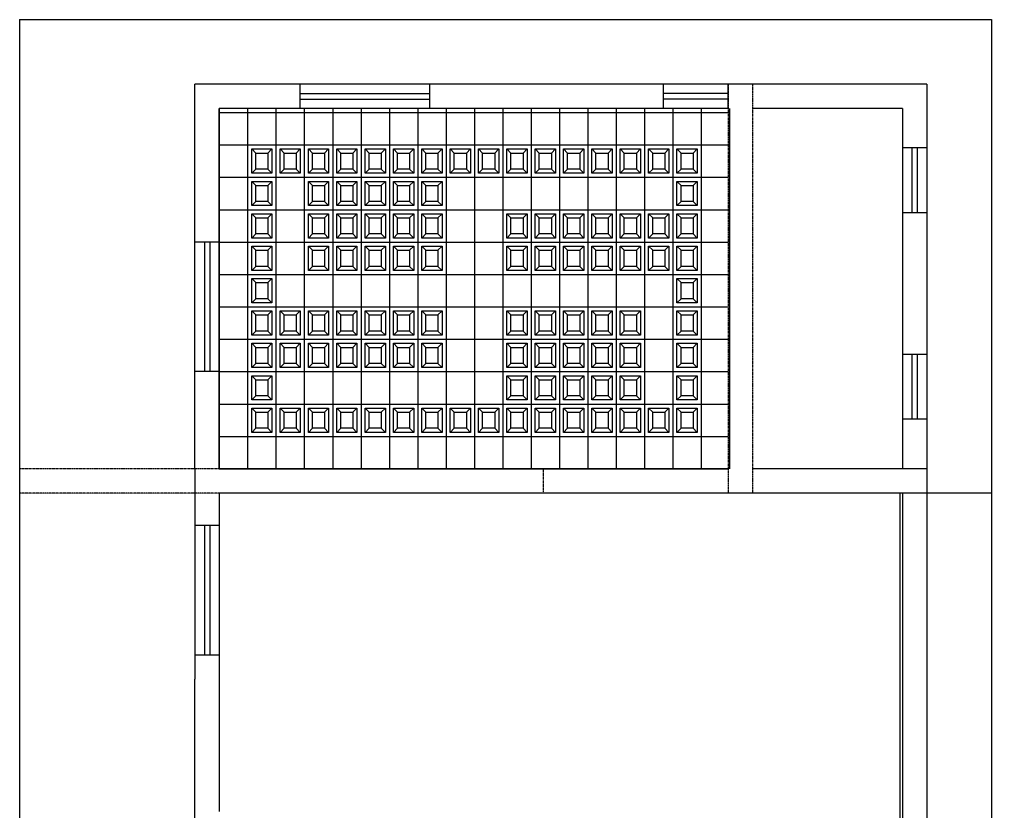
# Model space of a CAD drawing. Header units: inches. Extents: x 3138 to 9973, y -1757 to -151.
# Drawn here: x 9161 to 9521, y -1292.1 to -998.6 of the extents above; entities that cross this region are included whole.
import ezdxf

# ---------------------------------------------------------------- set-up
doc = ezdxf.new("R2010")
doc.units = ezdxf.units.IN
doc.header["$LTSCALE"] = 0.1
doc.header["$MEASUREMENT"] = 0
doc.linetypes.add('DASHED', pattern=[0.75, 0.5, -0.25])
doc.linetypes.add('DASHED2', pattern=[0.375, 0.25, -0.125])
doc.layers.add('Filler slab pattern', color=7, linetype='Continuous')
doc.layers.add('MH - Beams', color=3, linetype='DASHED2')

msp = doc.modelspace()

# ---------------------------------------------------------------- linework, layer by layer
for p, q in [((9265.022, -1031.579), (9265.022, -1022.579)), ((9313.022, -1031.579), (9313.022, -1022.579)), ((9399.522, -1031.579), (9399.522, -1022.579)), ((9423.522, -1031.579), (9423.522, -1022.579)), ((9265.022, -1026.079), (9313.022, -1026.079)), ((9265.022, -1028.079), (9313.022, -1028.079)), ((9423.522, -1026.079), (9399.522, -1026.079)), ((9423.522, -1028.079), (9399.522, -1028.079)), ((9488.022, -1046.079), (9497.022, -1046.079)), ((9491.522, -1046.079), (9491.522, -1070.079)), ((9493.522, -1046.079), (9493.522, -1070.079)), ((9488.022, -1070.079), (9497.022, -1070.079)), ((9235.022, -1081.079), (9226.022, -1081.079)), ((9229.522, -1081.079), (9229.522, -1129.079)), ((9231.522, -1081.079), (9231.522, -1129.079)), ((9488.022, -1122.579), (9497.022, -1122.579)), ((9491.522, -1122.579), (9491.522, -1146.579)), ((9493.522, -1122.579), (9493.522, -1146.579)), ((9235.022, -1129.079), (9226.022, -1129.079)), ((9488.022, -1146.579), (9497.022, -1146.579)), ((9226.022, -1165.079), (9226.022, -1243.079)), ((9235.022, -1174.079), (9235.022, -1292.079)), ((9487.022, -1174.079), (9487.022, -1296.579)), ((9235.022, -1186.079), (9226.022, -1186.079)), ((9229.522, -1186.079), (9229.522, -1234.079)), ((9231.522, -1186.079), (9231.522, -1234.079)), ((9235.022, -1234.079), (9226.022, -1234.079))]:
    msp.add_line(p, q)
for points in [[(9161.022, -998.579), (9521.022, -998.579), (9521.022, -1488.579)], [(9161.022, -998.579), (9161.022, -1488.579)], [(9497.022, -1022.579), (9226.022, -1022.579)], [(9226.022, -1165.079), (9226.022, -1022.579)], [(9497.022, -1022.579), (9497.022, -1179.652)], [(9235.022, -1165.079), (9235.022, -1031.579)], [(9423.522, -1031.579), (9235.022, -1031.579)], [(9488.022, -1031.579), (9432.522, -1031.579)], [(9488.022, -1031.579), (9488.022, -1094.079)], [(9488.022, -1070.079), (9488.022, -1165.079)], [(9387.522, -1165.079), (9235.022, -1165.079)], [(9423.522, -1165.079), (9387.522, -1165.079)], [(9497.022, -1165.079), (9432.522, -1165.079)], [(9387.522, -1174.079), (9235.022, -1174.079)], [(9521.022, -1174.079), (9387.522, -1174.079)], [(9432.522, -1174.079), (9423.522, -1174.079)], [(9488.022, -1174.079), (9488.022, -1441.079)], [(9497.022, -1179.652), (9497.022, -1450.079)], [(9497.022, -1450.079), (9226.022, -1450.079), (9226.022, -1243.079)]]:
    msp.add_lwpolyline(points)
at = {"layer": 'Filler slab pattern'}
for p, q in [((9235.022, -1031.579), (9235.022, -1165.079)), ((9235.022, -1033.079), (9423.522, -1033.079)), ((9245.522, -1031.579), (9245.522, -1165.079)), ((9256.022, -1031.579), (9256.022, -1165.079)), ((9266.522, -1031.579), (9266.522, -1165.079)), ((9277.022, -1031.579), (9277.022, -1165.079)), ((9287.522, -1031.579), (9287.522, -1165.079)), ((9298.022, -1031.579), (9298.022, -1165.079)), ((9308.522, -1031.579), (9308.522, -1165.079)), ((9319.022, -1031.579), (9319.022, -1165.079)), ((9329.522, -1031.579), (9329.522, -1165.079)), ((9340.022, -1031.579), (9340.022, -1165.079)), ((9350.522, -1031.579), (9350.522, -1165.079)), ((9361.022, -1031.579), (9361.022, -1165.079)), ((9371.522, -1031.579), (9371.522, -1165.079)), ((9382.022, -1031.579), (9382.022, -1165.079)), ((9392.522, -1031.579), (9392.522, -1165.079)), ((9403.022, -1031.579), (9403.022, -1165.079)), ((9413.522, -1031.579), (9413.522, -1165.079)), ((9424.022, -1031.579), (9424.022, -1165.079)), ((9235.022, -1045.079), (9423.522, -1045.079)), ((9248.522, -1048.079), (9247.022, -1046.579)), ((9253.022, -1048.079), (9254.522, -1046.579)), ((9259.022, -1048.079), (9257.522, -1046.579)), ((9263.522, -1048.079), (9265.022, -1046.579)), ((9269.522, -1048.079), (9268.022, -1046.579)), ((9274.022, -1048.079), (9275.522, -1046.579)), ((9280.022, -1048.079), (9278.522, -1046.579)), ((9284.522, -1048.079), (9286.022, -1046.579)), ((9290.522, -1048.079), (9289.022, -1046.579)), ((9295.022, -1048.079), (9296.522, -1046.579)), ((9301.022, -1048.079), (9299.522, -1046.579)), ((9305.522, -1048.079), (9307.022, -1046.579)), ((9311.522, -1048.079), (9310.022, -1046.579)), ((9316.022, -1048.079), (9317.522, -1046.579)), ((9322.022, -1048.079), (9320.522, -1046.579)), ((9326.522, -1048.079), (9328.022, -1046.579)), ((9332.522, -1048.079), (9331.022, -1046.579)), ((9337.022, -1048.079), (9338.522, -1046.579)), ((9343.022, -1048.079), (9341.522, -1046.579)), ((9347.522, -1048.079), (9349.022, -1046.579)), ((9353.522, -1048.079), (9352.022, -1046.579)), ((9358.022, -1048.079), (9359.522, -1046.579)), ((9364.022, -1048.079), (9362.522, -1046.579)), ((9368.522, -1048.079), (9370.022, -1046.579)), ((9374.522, -1048.079), (9373.022, -1046.579)), ((9379.022, -1048.079), (9380.522, -1046.579)), ((9385.022, -1048.079), (9383.522, -1046.579)), ((9389.522, -1048.079), (9391.022, -1046.579)), ((9395.522, -1048.079), (9394.022, -1046.579)), ((9400.022, -1048.079), (9401.522, -1046.579)), ((9406.022, -1048.079), (9404.522, -1046.579)), ((9410.522, -1048.079), (9412.022, -1046.579)), ((9248.522, -1054.079), (9247.022, -1055.579)), ((9253.022, -1054.079), (9254.522, -1055.579)), ((9259.022, -1054.079), (9257.522, -1055.579)), ((9263.522, -1054.079), (9265.022, -1055.579)), ((9269.522, -1054.079), (9268.022, -1055.579)), ((9274.022, -1054.079), (9275.522, -1055.579)), ((9280.022, -1054.079), (9278.522, -1055.579)), ((9284.522, -1054.079), (9286.022, -1055.579)), ((9290.522, -1054.079), (9289.022, -1055.579)), ((9295.022, -1054.079), (9296.522, -1055.579)), ((9301.022, -1054.079), (9299.522, -1055.579)), ((9305.522, -1054.079), (9307.022, -1055.579)), ((9311.522, -1054.079), (9310.022, -1055.579)), ((9316.022, -1054.079), (9317.522, -1055.579)), ((9322.022, -1054.079), (9320.522, -1055.579)), ((9326.522, -1054.079), (9328.022, -1055.579)), ((9332.522, -1054.079), (9331.022, -1055.579)), ((9337.022, -1054.079), (9338.522, -1055.579)), ((9343.022, -1054.079), (9341.522, -1055.579)), ((9347.522, -1054.079), (9349.022, -1055.579)), ((9353.522, -1054.079), (9352.022, -1055.579)), ((9358.022, -1054.079), (9359.522, -1055.579)), ((9364.022, -1054.079), (9362.522, -1055.579)), ((9368.522, -1054.079), (9370.022, -1055.579)), ((9374.522, -1054.079), (9373.022, -1055.579)), ((9379.022, -1054.079), (9380.522, -1055.579)), ((9385.022, -1054.079), (9383.522, -1055.579)), ((9389.522, -1054.079), (9391.022, -1055.579)), ((9395.522, -1054.079), (9394.022, -1055.579)), ((9400.022, -1054.079), (9401.522, -1055.579)), ((9406.022, -1054.079), (9404.522, -1055.579)), ((9410.522, -1054.079), (9412.022, -1055.579)), ((9235.022, -1057.079), (9423.522, -1057.079)), ((9248.522, -1060.079), (9247.022, -1058.579)), ((9253.022, -1060.079), (9254.522, -1058.579)), ((9269.522, -1060.079), (9268.022, -1058.579)), ((9274.022, -1060.079), (9275.522, -1058.579)), ((9280.022, -1060.079), (9278.522, -1058.579)), ((9284.522, -1060.079), (9286.022, -1058.579)), ((9290.522, -1060.079), (9289.022, -1058.579)), ((9295.022, -1060.079), (9296.522, -1058.579)), ((9301.022, -1060.079), (9299.522, -1058.579)), ((9305.522, -1060.079), (9307.022, -1058.579)), ((9311.522, -1060.079), (9310.022, -1058.579)), ((9316.022, -1060.079), (9317.522, -1058.579)), ((9406.022, -1060.079), (9404.522, -1058.579)), ((9410.522, -1060.079), (9412.022, -1058.579)), ((9235.022, -1069.079), (9423.522, -1069.079)), ((9248.522, -1066.079), (9247.022, -1067.579)), ((9253.022, -1066.079), (9254.522, -1067.579)), ((9269.522, -1066.079), (9268.022, -1067.579)), ((9274.022, -1066.079), (9275.522, -1067.579)), ((9280.022, -1066.079), (9278.522, -1067.579)), ((9284.522, -1066.079), (9286.022, -1067.579)), ((9290.522, -1066.079), (9289.022, -1067.579)), ((9295.022, -1066.079), (9296.522, -1067.579)), ((9301.022, -1066.079), (9299.522, -1067.579)), ((9305.522, -1066.079), (9307.022, -1067.579)), ((9311.522, -1066.079), (9310.022, -1067.579)), ((9316.022, -1066.079), (9317.522, -1067.579)), ((9406.022, -1066.079), (9404.522, -1067.579)), ((9410.522, -1066.079), (9412.022, -1067.579)), ((9248.522, -1072.079), (9247.022, -1070.579)), ((9253.022, -1072.079), (9254.522, -1070.579)), ((9269.522, -1072.079), (9268.022, -1070.579)), ((9274.022, -1072.079), (9275.522, -1070.579)), ((9280.022, -1072.079), (9278.522, -1070.579)), ((9284.522, -1072.079), (9286.022, -1070.579)), ((9290.522, -1072.079), (9289.022, -1070.579)), ((9295.022, -1072.079), (9296.522, -1070.579)), ((9301.022, -1072.079), (9299.522, -1070.579)), ((9305.522, -1072.079), (9307.022, -1070.579)), ((9311.522, -1072.079), (9310.022, -1070.579)), ((9316.022, -1072.079), (9317.522, -1070.579)), ((9343.022, -1072.079), (9341.522, -1070.579)), ((9347.522, -1072.079), (9349.022, -1070.579)), ((9353.522, -1072.079), (9352.022, -1070.579)), ((9358.022, -1072.079), (9359.522, -1070.579)), ((9364.022, -1072.079), (9362.522, -1070.579)), ((9368.522, -1072.079), (9370.022, -1070.579)), ((9374.522, -1072.079), (9373.022, -1070.579)), ((9379.022, -1072.079), (9380.522, -1070.579)), ((9385.022, -1072.079), (9383.522, -1070.579)), ((9389.522, -1072.079), (9391.022, -1070.579)), ((9395.522, -1072.079), (9394.022, -1070.579)), ((9400.022, -1072.079), (9401.522, -1070.579)), ((9406.022, -1072.079), (9404.522, -1070.579)), ((9410.522, -1072.079), (9412.022, -1070.579)), ((9248.522, -1078.079), (9247.022, -1079.579)), ((9253.022, -1078.079), (9254.522, -1079.579)), ((9269.522, -1078.079), (9268.022, -1079.579)), ((9274.022, -1078.079), (9275.522, -1079.579)), ((9280.022, -1078.079), (9278.522, -1079.579)), ((9284.522, -1078.079), (9286.022, -1079.579)), ((9290.522, -1078.079), (9289.022, -1079.579)), ((9295.022, -1078.079), (9296.522, -1079.579)), ((9301.022, -1078.079), (9299.522, -1079.579)), ((9305.522, -1078.079), (9307.022, -1079.579)), ((9311.522, -1078.079), (9310.022, -1079.579)), ((9316.022, -1078.079), (9317.522, -1079.579)), ((9343.022, -1078.079), (9341.522, -1079.579)), ((9347.522, -1078.079), (9349.022, -1079.579)), ((9353.522, -1078.079), (9352.022, -1079.579)), ((9358.022, -1078.079), (9359.522, -1079.579)), ((9364.022, -1078.079), (9362.522, -1079.579)), ((9368.522, -1078.079), (9370.022, -1079.579)), ((9374.522, -1078.079), (9373.022, -1079.579)), ((9379.022, -1078.079), (9380.522, -1079.579)), ((9385.022, -1078.079), (9383.522, -1079.579)), ((9389.522, -1078.079), (9391.022, -1079.579)), ((9395.522, -1078.079), (9394.022, -1079.579)), ((9400.022, -1078.079), (9401.522, -1079.579)), ((9406.022, -1078.079), (9404.522, -1079.579)), ((9410.522, -1078.079), (9412.022, -1079.579)), ((9235.022, -1081.079), (9423.522, -1081.079)), ((9248.522, -1084.079), (9247.022, -1082.579)), ((9253.022, -1084.079), (9254.522, -1082.579)), ((9269.522, -1084.079), (9268.022, -1082.579)), ((9274.022, -1084.079), (9275.522, -1082.579)), ((9280.022, -1084.079), (9278.522, -1082.579)), ((9284.522, -1084.079), (9286.022, -1082.579)), ((9290.522, -1084.079), (9289.022, -1082.579)), ((9295.022, -1084.079), (9296.522, -1082.579)), ((9301.022, -1084.079), (9299.522, -1082.579)), ((9305.522, -1084.079), (9307.022, -1082.579)), ((9311.522, -1084.079), (9310.022, -1082.579)), ((9316.022, -1084.079), (9317.522, -1082.579)), ((9343.022, -1084.079), (9341.522, -1082.579)), ((9347.522, -1084.079), (9349.022, -1082.579)), ((9353.522, -1084.079), (9352.022, -1082.579)), ((9358.022, -1084.079), (9359.522, -1082.579)), ((9364.022, -1084.079), (9362.522, -1082.579)), ((9368.522, -1084.079), (9370.022, -1082.579)), ((9374.522, -1084.079), (9373.022, -1082.579)), ((9379.022, -1084.079), (9380.522, -1082.579)), ((9385.022, -1084.079), (9383.522, -1082.579)), ((9389.522, -1084.079), (9391.022, -1082.579)), ((9395.522, -1084.079), (9394.022, -1082.579)), ((9400.022, -1084.079), (9401.522, -1082.579)), ((9406.022, -1084.079), (9404.522, -1082.579)), ((9410.522, -1084.079), (9412.022, -1082.579)), ((9248.522, -1090.079), (9247.022, -1091.579)), ((9253.022, -1090.079), (9254.522, -1091.579)), ((9269.522, -1090.079), (9268.022, -1091.579)), ((9274.022, -1090.079), (9275.522, -1091.579)), ((9280.022, -1090.079), (9278.522, -1091.579)), ((9284.522, -1090.079), (9286.022, -1091.579)), ((9290.522, -1090.079), (9289.022, -1091.579)), ((9295.022, -1090.079), (9296.522, -1091.579)), ((9301.022, -1090.079), (9299.522, -1091.579)), ((9305.522, -1090.079), (9307.022, -1091.579)), ((9311.522, -1090.079), (9310.022, -1091.579)), ((9316.022, -1090.079), (9317.522, -1091.579)), ((9343.022, -1090.079), (9341.522, -1091.579)), ((9347.522, -1090.079), (9349.022, -1091.579)), ((9353.522, -1090.079), (9352.022, -1091.579)), ((9358.022, -1090.079), (9359.522, -1091.579)), ((9364.022, -1090.079), (9362.522, -1091.579)), ((9368.522, -1090.079), (9370.022, -1091.579)), ((9374.522, -1090.079), (9373.022, -1091.579)), ((9379.022, -1090.079), (9380.522, -1091.579)), ((9385.022, -1090.079), (9383.522, -1091.579)), ((9389.522, -1090.079), (9391.022, -1091.579)), ((9395.522, -1090.079), (9394.022, -1091.579)), ((9400.022, -1090.079), (9401.522, -1091.579)), ((9406.022, -1090.079), (9404.522, -1091.579)), ((9410.522, -1090.079), (9412.022, -1091.579)), ((9235.022, -1093.079), (9423.522, -1093.079)), ((9248.522, -1096.079), (9247.022, -1094.579)), ((9253.022, -1096.079), (9254.522, -1094.579)), ((9406.022, -1096.079), (9404.522, -1094.579)), ((9410.522, -1096.079), (9412.022, -1094.579)), ((9235.022, -1105.079), (9423.522, -1105.079)), ((9248.522, -1102.079), (9247.022, -1103.579)), ((9253.022, -1102.079), (9254.522, -1103.579)), ((9406.022, -1102.079), (9404.522, -1103.579)), ((9410.522, -1102.079), (9412.022, -1103.579)), ((9248.522, -1108.079), (9247.022, -1106.579)), ((9253.022, -1108.079), (9254.522, -1106.579)), ((9259.022, -1108.079), (9257.522, -1106.579)), ((9263.522, -1108.079), (9265.022, -1106.579)), ((9269.522, -1108.079), (9268.022, -1106.579)), ((9274.022, -1108.079), (9275.522, -1106.579)), ((9280.022, -1108.079), (9278.522, -1106.579)), ((9284.522, -1108.079), (9286.022, -1106.579)), ((9290.522, -1108.079), (9289.022, -1106.579)), ((9295.022, -1108.079), (9296.522, -1106.579)), ((9301.022, -1108.079), (9299.522, -1106.579)), ((9305.522, -1108.079), (9307.022, -1106.579)), ((9311.522, -1108.079), (9310.022, -1106.579)), ((9316.022, -1108.079), (9317.522, -1106.579)), ((9343.022, -1108.079), (9341.522, -1106.579)), ((9347.522, -1108.079), (9349.022, -1106.579)), ((9353.522, -1108.079), (9352.022, -1106.579)), ((9358.022, -1108.079), (9359.522, -1106.579)), ((9364.022, -1108.079), (9362.522, -1106.579)), ((9368.522, -1108.079), (9370.022, -1106.579)), ((9374.522, -1108.079), (9373.022, -1106.579)), ((9379.022, -1108.079), (9380.522, -1106.579)), ((9385.022, -1108.079), (9383.522, -1106.579)), ((9389.522, -1108.079), (9391.022, -1106.579)), ((9406.022, -1108.079), (9404.522, -1106.579)), ((9410.522, -1108.079), (9412.022, -1106.579)), ((9248.522, -1114.079), (9247.022, -1115.579)), ((9253.022, -1114.079), (9254.522, -1115.579)), ((9259.022, -1114.079), (9257.522, -1115.579)), ((9263.522, -1114.079), (9265.022, -1115.579)), ((9269.522, -1114.079), (9268.022, -1115.579)), ((9274.022, -1114.079), (9275.522, -1115.579)), ((9280.022, -1114.079), (9278.522, -1115.579)), ((9284.522, -1114.079), (9286.022, -1115.579)), ((9290.522, -1114.079), (9289.022, -1115.579)), ((9295.022, -1114.079), (9296.522, -1115.579)), ((9301.022, -1114.079), (9299.522, -1115.579)), ((9305.522, -1114.079), (9307.022, -1115.579)), ((9311.522, -1114.079), (9310.022, -1115.579)), ((9316.022, -1114.079), (9317.522, -1115.579)), ((9343.022, -1114.079), (9341.522, -1115.579)), ((9347.522, -1114.079), (9349.022, -1115.579)), ((9353.522, -1114.079), (9352.022, -1115.579)), ((9358.022, -1114.079), (9359.522, -1115.579)), ((9364.022, -1114.079), (9362.522, -1115.579)), ((9368.522, -1114.079), (9370.022, -1115.579)), ((9374.522, -1114.079), (9373.022, -1115.579)), ((9379.022, -1114.079), (9380.522, -1115.579)), ((9385.022, -1114.079), (9383.522, -1115.579)), ((9389.522, -1114.079), (9391.022, -1115.579)), ((9406.022, -1114.079), (9404.522, -1115.579)), ((9410.522, -1114.079), (9412.022, -1115.579)), ((9235.022, -1117.079), (9423.522, -1117.079)), ((9248.522, -1120.079), (9247.022, -1118.579)), ((9253.022, -1120.079), (9254.522, -1118.579)), ((9259.022, -1120.079), (9257.522, -1118.579)), ((9263.522, -1120.079), (9265.022, -1118.579)), ((9269.522, -1120.079), (9268.022, -1118.579)), ((9274.022, -1120.079), (9275.522, -1118.579)), ((9280.022, -1120.079), (9278.522, -1118.579)), ((9284.522, -1120.079), (9286.022, -1118.579)), ((9290.522, -1120.079), (9289.022, -1118.579)), ((9295.022, -1120.079), (9296.522, -1118.579)), ((9301.022, -1120.079), (9299.522, -1118.579)), ((9305.522, -1120.079), (9307.022, -1118.579)), ((9311.522, -1120.079), (9310.022, -1118.579)), ((9316.022, -1120.079), (9317.522, -1118.579)), ((9343.022, -1120.079), (9341.522, -1118.579)), ((9347.522, -1120.079), (9349.022, -1118.579)), ((9353.522, -1120.079), (9352.022, -1118.579)), ((9358.022, -1120.079), (9359.522, -1118.579)), ((9364.022, -1120.079), (9362.522, -1118.579)), ((9368.522, -1120.079), (9370.022, -1118.579)), ((9374.522, -1120.079), (9373.022, -1118.579)), ((9379.022, -1120.079), (9380.522, -1118.579)), ((9385.022, -1120.079), (9383.522, -1118.579)), ((9389.522, -1120.079), (9391.022, -1118.579)), ((9406.022, -1120.079), (9404.522, -1118.579)), ((9410.522, -1120.079), (9412.022, -1118.579)), ((9248.522, -1126.079), (9247.022, -1127.579)), ((9253.022, -1126.079), (9254.522, -1127.579)), ((9259.022, -1126.079), (9257.522, -1127.579)), ((9263.522, -1126.079), (9265.022, -1127.579)), ((9269.522, -1126.079), (9268.022, -1127.579)), ((9274.022, -1126.079), (9275.522, -1127.579)), ((9280.022, -1126.079), (9278.522, -1127.579)), ((9284.522, -1126.079), (9286.022, -1127.579)), ((9290.522, -1126.079), (9289.022, -1127.579)), ((9295.022, -1126.079), (9296.522, -1127.579)), ((9301.022, -1126.079), (9299.522, -1127.579)), ((9305.522, -1126.079), (9307.022, -1127.579)), ((9311.522, -1126.079), (9310.022, -1127.579)), ((9316.022, -1126.079), (9317.522, -1127.579)), ((9343.022, -1126.079), (9341.522, -1127.579)), ((9347.522, -1126.079), (9349.022, -1127.579)), ((9353.522, -1126.079), (9352.022, -1127.579)), ((9358.022, -1126.079), (9359.522, -1127.579)), ((9364.022, -1126.079), (9362.522, -1127.579)), ((9368.522, -1126.079), (9370.022, -1127.579)), ((9374.522, -1126.079), (9373.022, -1127.579)), ((9379.022, -1126.079), (9380.522, -1127.579)), ((9385.022, -1126.079), (9383.522, -1127.579)), ((9389.522, -1126.079), (9391.022, -1127.579)), ((9406.022, -1126.079), (9404.522, -1127.579)), ((9410.522, -1126.079), (9412.022, -1127.579)), ((9235.022, -1129.079), (9423.522, -1129.079)), ((9248.522, -1132.079), (9247.022, -1130.579)), ((9253.022, -1132.079), (9254.522, -1130.579)), ((9343.022, -1132.079), (9341.522, -1130.579)), ((9347.522, -1132.079), (9349.022, -1130.579)), ((9353.522, -1132.079), (9352.022, -1130.579)), ((9358.022, -1132.079), (9359.522, -1130.579)), ((9364.022, -1132.079), (9362.522, -1130.579)), ((9368.522, -1132.079), (9370.022, -1130.579)), ((9374.522, -1132.079), (9373.022, -1130.579)), ((9379.022, -1132.079), (9380.522, -1130.579)), ((9385.022, -1132.079), (9383.522, -1130.579)), ((9389.522, -1132.079), (9391.022, -1130.579)), ((9406.022, -1132.079), (9404.522, -1130.579)), ((9410.522, -1132.079), (9412.022, -1130.579)), ((9235.022, -1141.079), (9423.522, -1141.079)), ((9248.522, -1138.079), (9247.022, -1139.579)), ((9253.022, -1138.079), (9254.522, -1139.579)), ((9343.022, -1138.079), (9341.522, -1139.579)), ((9347.522, -1138.079), (9349.022, -1139.579)), ((9353.522, -1138.079), (9352.022, -1139.579)), ((9358.022, -1138.079), (9359.522, -1139.579)), ((9364.022, -1138.079), (9362.522, -1139.579)), ((9368.522, -1138.079), (9370.022, -1139.579)), ((9374.522, -1138.079), (9373.022, -1139.579)), ((9379.022, -1138.079), (9380.522, -1139.579)), ((9385.022, -1138.079), (9383.522, -1139.579)), ((9389.522, -1138.079), (9391.022, -1139.579)), ((9406.022, -1138.079), (9404.522, -1139.579)), ((9410.522, -1138.079), (9412.022, -1139.579)), ((9248.522, -1144.079), (9247.022, -1142.579)), ((9253.022, -1144.079), (9254.522, -1142.579)), ((9259.022, -1144.079), (9257.522, -1142.579)), ((9263.522, -1144.079), (9265.022, -1142.579)), ((9269.522, -1144.079), (9268.022, -1142.579)), ((9274.022, -1144.079), (9275.522, -1142.579)), ((9280.022, -1144.079), (9278.522, -1142.579)), ((9284.522, -1144.079), (9286.022, -1142.579)), ((9290.522, -1144.079), (9289.022, -1142.579)), ((9295.022, -1144.079), (9296.522, -1142.579)), ((9301.022, -1144.079), (9299.522, -1142.579)), ((9305.522, -1144.079), (9307.022, -1142.579)), ((9311.522, -1144.079), (9310.022, -1142.579)), ((9316.022, -1144.079), (9317.522, -1142.579)), ((9322.022, -1144.079), (9320.522, -1142.579)), ((9326.522, -1144.079), (9328.022, -1142.579)), ((9332.522, -1144.079), (9331.022, -1142.579)), ((9337.022, -1144.079), (9338.522, -1142.579)), ((9343.022, -1144.079), (9341.522, -1142.579)), ((9347.522, -1144.079), (9349.022, -1142.579)), ((9353.522, -1144.079), (9352.022, -1142.579)), ((9358.022, -1144.079), (9359.522, -1142.579)), ((9364.022, -1144.079), (9362.522, -1142.579)), ((9368.522, -1144.079), (9370.022, -1142.579)), ((9374.522, -1144.079), (9373.022, -1142.579)), ((9379.022, -1144.079), (9380.522, -1142.579)), ((9385.022, -1144.079), (9383.522, -1142.579)), ((9389.522, -1144.079), (9391.022, -1142.579)), ((9395.522, -1144.079), (9394.022, -1142.579)), ((9400.022, -1144.079), (9401.522, -1142.579)), ((9406.022, -1144.079), (9404.522, -1142.579)), ((9410.522, -1144.079), (9412.022, -1142.579)), ((9248.522, -1150.079), (9247.022, -1151.579)), ((9253.022, -1150.079), (9254.522, -1151.579)), ((9259.022, -1150.079), (9257.522, -1151.579)), ((9263.522, -1150.079), (9265.022, -1151.579)), ((9269.522, -1150.079), (9268.022, -1151.579)), ((9274.022, -1150.079), (9275.522, -1151.579)), ((9280.022, -1150.079), (9278.522, -1151.579)), ((9284.522, -1150.079), (9286.022, -1151.579)), ((9290.522, -1150.079), (9289.022, -1151.579)), ((9295.022, -1150.079), (9296.522, -1151.579)), ((9301.022, -1150.079), (9299.522, -1151.579)), ((9305.522, -1150.079), (9307.022, -1151.579)), ((9311.522, -1150.079), (9310.022, -1151.579)), ((9316.022, -1150.079), (9317.522, -1151.579)), ((9322.022, -1150.079), (9320.522, -1151.579)), ((9326.522, -1150.079), (9328.022, -1151.579)), ((9332.522, -1150.079), (9331.022, -1151.579)), ((9337.022, -1150.079), (9338.522, -1151.579)), ((9343.022, -1150.079), (9341.522, -1151.579)), ((9347.522, -1150.079), (9349.022, -1151.579)), ((9353.522, -1150.079), (9352.022, -1151.579)), ((9358.022, -1150.079), (9359.522, -1151.579)), ((9364.022, -1150.079), (9362.522, -1151.579)), ((9368.522, -1150.079), (9370.022, -1151.579)), ((9374.522, -1150.079), (9373.022, -1151.579)), ((9379.022, -1150.079), (9380.522, -1151.579)), ((9385.022, -1150.079), (9383.522, -1151.579)), ((9389.522, -1150.079), (9391.022, -1151.579)), ((9395.522, -1150.079), (9394.022, -1151.579)), ((9400.022, -1150.079), (9401.522, -1151.579)), ((9406.022, -1150.079), (9404.522, -1151.579)), ((9410.522, -1150.079), (9412.022, -1151.579)), ((9235.022, -1153.079), (9423.522, -1153.079)), ((9235.022, -1165.079), (9423.522, -1165.079))]:
    msp.add_line(p, q, dxfattribs=at)
for points in [[(9247.022, -1046.579), (9254.522, -1046.579), (9254.522, -1055.579), (9247.022, -1055.579)], [(9257.522, -1046.579), (9265.022, -1046.579), (9265.022, -1055.579), (9257.522, -1055.579)], [(9268.022, -1046.579), (9275.522, -1046.579), (9275.522, -1055.579), (9268.022, -1055.579)], [(9278.522, -1046.579), (9286.022, -1046.579), (9286.022, -1055.579), (9278.522, -1055.579)], [(9289.022, -1046.579), (9296.522, -1046.579), (9296.522, -1055.579), (9289.022, -1055.579)], [(9299.522, -1046.579), (9307.022, -1046.579), (9307.022, -1055.579), (9299.522, -1055.579)], [(9310.022, -1046.579), (9317.522, -1046.579), (9317.522, -1055.579), (9310.022, -1055.579)], [(9320.522, -1046.579), (9328.022, -1046.579), (9328.022, -1055.579), (9320.522, -1055.579)], [(9331.022, -1046.579), (9338.522, -1046.579), (9338.522, -1055.579), (9331.022, -1055.579)], [(9341.522, -1046.579), (9349.022, -1046.579), (9349.022, -1055.579), (9341.522, -1055.579)], [(9352.022, -1046.579), (9359.522, -1046.579), (9359.522, -1055.579), (9352.022, -1055.579)], [(9362.522, -1046.579), (9370.022, -1046.579), (9370.022, -1055.579), (9362.522, -1055.579)], [(9373.022, -1046.579), (9380.522, -1046.579), (9380.522, -1055.579), (9373.022, -1055.579)], [(9383.522, -1046.579), (9391.022, -1046.579), (9391.022, -1055.579), (9383.522, -1055.579)], [(9394.022, -1046.579), (9401.522, -1046.579), (9401.522, -1055.579), (9394.022, -1055.579)], [(9404.522, -1046.579), (9412.022, -1046.579), (9412.022, -1055.579), (9404.522, -1055.579)], [(9248.522, -1048.079), (9253.022, -1048.079), (9253.022, -1054.079), (9248.522, -1054.079)], [(9259.022, -1048.079), (9263.522, -1048.079), (9263.522, -1054.079), (9259.022, -1054.079)], [(9269.522, -1048.079), (9274.022, -1048.079), (9274.022, -1054.079), (9269.522, -1054.079)], [(9280.022, -1048.079), (9284.522, -1048.079), (9284.522, -1054.079), (9280.022, -1054.079)], [(9290.522, -1048.079), (9295.022, -1048.079), (9295.022, -1054.079), (9290.522, -1054.079)], [(9301.022, -1048.079), (9305.522, -1048.079), (9305.522, -1054.079), (9301.022, -1054.079)], [(9311.522, -1048.079), (9316.022, -1048.079), (9316.022, -1054.079), (9311.522, -1054.079)], [(9322.022, -1048.079), (9326.522, -1048.079), (9326.522, -1054.079), (9322.022, -1054.079)], [(9332.522, -1048.079), (9337.022, -1048.079), (9337.022, -1054.079), (9332.522, -1054.079)], [(9343.022, -1048.079), (9347.522, -1048.079), (9347.522, -1054.079), (9343.022, -1054.079)], [(9353.522, -1048.079), (9358.022, -1048.079), (9358.022, -1054.079), (9353.522, -1054.079)], [(9364.022, -1048.079), (9368.522, -1048.079), (9368.522, -1054.079), (9364.022, -1054.079)], [(9374.522, -1048.079), (9379.022, -1048.079), (9379.022, -1054.079), (9374.522, -1054.079)], [(9385.022, -1048.079), (9389.522, -1048.079), (9389.522, -1054.079), (9385.022, -1054.079)], [(9395.522, -1048.079), (9400.022, -1048.079), (9400.022, -1054.079), (9395.522, -1054.079)], [(9406.022, -1048.079), (9410.522, -1048.079), (9410.522, -1054.079), (9406.022, -1054.079)], [(9247.022, -1058.579), (9254.522, -1058.579), (9254.522, -1067.579), (9247.022, -1067.579)], [(9248.522, -1060.079), (9253.022, -1060.079), (9253.022, -1066.079), (9248.522, -1066.079)], [(9268.022, -1058.579), (9275.522, -1058.579), (9275.522, -1067.579), (9268.022, -1067.579)], [(9269.522, -1060.079), (9274.022, -1060.079), (9274.022, -1066.079), (9269.522, -1066.079)], [(9278.522, -1058.579), (9286.022, -1058.579), (9286.022, -1067.579), (9278.522, -1067.579)], [(9280.022, -1060.079), (9284.522, -1060.079), (9284.522, -1066.079), (9280.022, -1066.079)], [(9289.022, -1058.579), (9296.522, -1058.579), (9296.522, -1067.579), (9289.022, -1067.579)], [(9290.522, -1060.079), (9295.022, -1060.079), (9295.022, -1066.079), (9290.522, -1066.079)], [(9299.522, -1058.579), (9307.022, -1058.579), (9307.022, -1067.579), (9299.522, -1067.579)], [(9301.022, -1060.079), (9305.522, -1060.079), (9305.522, -1066.079), (9301.022, -1066.079)], [(9310.022, -1058.579), (9317.522, -1058.579), (9317.522, -1067.579), (9310.022, -1067.579)], [(9311.522, -1060.079), (9316.022, -1060.079), (9316.022, -1066.079), (9311.522, -1066.079)], [(9404.522, -1058.579), (9412.022, -1058.579), (9412.022, -1067.579), (9404.522, -1067.579)], [(9406.022, -1060.079), (9410.522, -1060.079), (9410.522, -1066.079), (9406.022, -1066.079)], [(9247.022, -1070.579), (9254.522, -1070.579), (9254.522, -1079.579), (9247.022, -1079.579)], [(9248.522, -1072.079), (9253.022, -1072.079), (9253.022, -1078.079), (9248.522, -1078.079)], [(9268.022, -1070.579), (9275.522, -1070.579), (9275.522, -1079.579), (9268.022, -1079.579)], [(9269.522, -1072.079), (9274.022, -1072.079), (9274.022, -1078.079), (9269.522, -1078.079)], [(9278.522, -1070.579), (9286.022, -1070.579), (9286.022, -1079.579), (9278.522, -1079.579)], [(9280.022, -1072.079), (9284.522, -1072.079), (9284.522, -1078.079), (9280.022, -1078.079)], [(9289.022, -1070.579), (9296.522, -1070.579), (9296.522, -1079.579), (9289.022, -1079.579)], [(9290.522, -1072.079), (9295.022, -1072.079), (9295.022, -1078.079), (9290.522, -1078.079)], [(9299.522, -1070.579), (9307.022, -1070.579), (9307.022, -1079.579), (9299.522, -1079.579)], [(9301.022, -1072.079), (9305.522, -1072.079), (9305.522, -1078.079), (9301.022, -1078.079)], [(9310.022, -1070.579), (9317.522, -1070.579), (9317.522, -1079.579), (9310.022, -1079.579)], [(9311.522, -1072.079), (9316.022, -1072.079), (9316.022, -1078.079), (9311.522, -1078.079)], [(9341.522, -1070.579), (9349.022, -1070.579), (9349.022, -1079.579), (9341.522, -1079.579)], [(9343.022, -1072.079), (9347.522, -1072.079), (9347.522, -1078.079), (9343.022, -1078.079)], [(9352.022, -1070.579), (9359.522, -1070.579), (9359.522, -1079.579), (9352.022, -1079.579)], [(9353.522, -1072.079), (9358.022, -1072.079), (9358.022, -1078.079), (9353.522, -1078.079)], [(9362.522, -1070.579), (9370.022, -1070.579), (9370.022, -1079.579), (9362.522, -1079.579)], [(9364.022, -1072.079), (9368.522, -1072.079), (9368.522, -1078.079), (9364.022, -1078.079)], [(9373.022, -1070.579), (9380.522, -1070.579), (9380.522, -1079.579), (9373.022, -1079.579)], [(9374.522, -1072.079), (9379.022, -1072.079), (9379.022, -1078.079), (9374.522, -1078.079)], [(9383.522, -1070.579), (9391.022, -1070.579), (9391.022, -1079.579), (9383.522, -1079.579)], [(9385.022, -1072.079), (9389.522, -1072.079), (9389.522, -1078.079), (9385.022, -1078.079)], [(9394.022, -1070.579), (9401.522, -1070.579), (9401.522, -1079.579), (9394.022, -1079.579)], [(9395.522, -1072.079), (9400.022, -1072.079), (9400.022, -1078.079), (9395.522, -1078.079)], [(9404.522, -1070.579), (9412.022, -1070.579), (9412.022, -1079.579), (9404.522, -1079.579)], [(9406.022, -1072.079), (9410.522, -1072.079), (9410.522, -1078.079), (9406.022, -1078.079)], [(9247.022, -1082.579), (9254.522, -1082.579), (9254.522, -1091.579), (9247.022, -1091.579)], [(9268.022, -1082.579), (9275.522, -1082.579), (9275.522, -1091.579), (9268.022, -1091.579)], [(9278.522, -1082.579), (9286.022, -1082.579), (9286.022, -1091.579), (9278.522, -1091.579)], [(9289.022, -1082.579), (9296.522, -1082.579), (9296.522, -1091.579), (9289.022, -1091.579)], [(9299.522, -1082.579), (9307.022, -1082.579), (9307.022, -1091.579), (9299.522, -1091.579)], [(9310.022, -1082.579), (9317.522, -1082.579), (9317.522, -1091.579), (9310.022, -1091.579)], [(9341.522, -1082.579), (9349.022, -1082.579), (9349.022, -1091.579), (9341.522, -1091.579)], [(9352.022, -1082.579), (9359.522, -1082.579), (9359.522, -1091.579), (9352.022, -1091.579)], [(9362.522, -1082.579), (9370.022, -1082.579), (9370.022, -1091.579), (9362.522, -1091.579)], [(9373.022, -1082.579), (9380.522, -1082.579), (9380.522, -1091.579), (9373.022, -1091.579)], [(9383.522, -1082.579), (9391.022, -1082.579), (9391.022, -1091.579), (9383.522, -1091.579)], [(9394.022, -1082.579), (9401.522, -1082.579), (9401.522, -1091.579), (9394.022, -1091.579)], [(9404.522, -1082.579), (9412.022, -1082.579), (9412.022, -1091.579), (9404.522, -1091.579)], [(9248.522, -1084.079), (9253.022, -1084.079), (9253.022, -1090.079), (9248.522, -1090.079)], [(9269.522, -1084.079), (9274.022, -1084.079), (9274.022, -1090.079), (9269.522, -1090.079)], [(9280.022, -1084.079), (9284.522, -1084.079), (9284.522, -1090.079), (9280.022, -1090.079)], [(9290.522, -1084.079), (9295.022, -1084.079), (9295.022, -1090.079), (9290.522, -1090.079)], [(9301.022, -1084.079), (9305.522, -1084.079), (9305.522, -1090.079), (9301.022, -1090.079)], [(9311.522, -1084.079), (9316.022, -1084.079), (9316.022, -1090.079), (9311.522, -1090.079)], [(9343.022, -1084.079), (9347.522, -1084.079), (9347.522, -1090.079), (9343.022, -1090.079)], [(9353.522, -1084.079), (9358.022, -1084.079), (9358.022, -1090.079), (9353.522, -1090.079)], [(9364.022, -1084.079), (9368.522, -1084.079), (9368.522, -1090.079), (9364.022, -1090.079)], [(9374.522, -1084.079), (9379.022, -1084.079), (9379.022, -1090.079), (9374.522, -1090.079)], [(9385.022, -1084.079), (9389.522, -1084.079), (9389.522, -1090.079), (9385.022, -1090.079)], [(9395.522, -1084.079), (9400.022, -1084.079), (9400.022, -1090.079), (9395.522, -1090.079)], [(9406.022, -1084.079), (9410.522, -1084.079), (9410.522, -1090.079), (9406.022, -1090.079)], [(9247.022, -1094.579), (9254.522, -1094.579), (9254.522, -1103.579), (9247.022, -1103.579)], [(9248.522, -1096.079), (9253.022, -1096.079), (9253.022, -1102.079), (9248.522, -1102.079)], [(9404.522, -1094.579), (9412.022, -1094.579), (9412.022, -1103.579), (9404.522, -1103.579)], [(9406.022, -1096.079), (9410.522, -1096.079), (9410.522, -1102.079), (9406.022, -1102.079)], [(9247.022, -1106.579), (9254.522, -1106.579), (9254.522, -1115.579), (9247.022, -1115.579)], [(9248.522, -1108.079), (9253.022, -1108.079), (9253.022, -1114.079), (9248.522, -1114.079)], [(9257.522, -1106.579), (9265.022, -1106.579), (9265.022, -1115.579), (9257.522, -1115.579)], [(9259.022, -1108.079), (9263.522, -1108.079), (9263.522, -1114.079), (9259.022, -1114.079)], [(9268.022, -1106.579), (9275.522, -1106.579), (9275.522, -1115.579), (9268.022, -1115.579)], [(9269.522, -1108.079), (9274.022, -1108.079), (9274.022, -1114.079), (9269.522, -1114.079)], [(9278.522, -1106.579), (9286.022, -1106.579), (9286.022, -1115.579), (9278.522, -1115.579)], [(9280.022, -1108.079), (9284.522, -1108.079), (9284.522, -1114.079), (9280.022, -1114.079)], [(9289.022, -1106.579), (9296.522, -1106.579), (9296.522, -1115.579), (9289.022, -1115.579)], [(9290.522, -1108.079), (9295.022, -1108.079), (9295.022, -1114.079), (9290.522, -1114.079)], [(9299.522, -1106.579), (9307.022, -1106.579), (9307.022, -1115.579), (9299.522, -1115.579)], [(9301.022, -1108.079), (9305.522, -1108.079), (9305.522, -1114.079), (9301.022, -1114.079)], [(9310.022, -1106.579), (9317.522, -1106.579), (9317.522, -1115.579), (9310.022, -1115.579)], [(9311.522, -1108.079), (9316.022, -1108.079), (9316.022, -1114.079), (9311.522, -1114.079)], [(9341.522, -1106.579), (9349.022, -1106.579), (9349.022, -1115.579), (9341.522, -1115.579)], [(9343.022, -1108.079), (9347.522, -1108.079), (9347.522, -1114.079), (9343.022, -1114.079)], [(9352.022, -1106.579), (9359.522, -1106.579), (9359.522, -1115.579), (9352.022, -1115.579)], [(9353.522, -1108.079), (9358.022, -1108.079), (9358.022, -1114.079), (9353.522, -1114.079)], [(9362.522, -1106.579), (9370.022, -1106.579), (9370.022, -1115.579), (9362.522, -1115.579)], [(9364.022, -1108.079), (9368.522, -1108.079), (9368.522, -1114.079), (9364.022, -1114.079)], [(9373.022, -1106.579), (9380.522, -1106.579), (9380.522, -1115.579), (9373.022, -1115.579)], [(9374.522, -1108.079), (9379.022, -1108.079), (9379.022, -1114.079), (9374.522, -1114.079)], [(9383.522, -1106.579), (9391.022, -1106.579), (9391.022, -1115.579), (9383.522, -1115.579)], [(9385.022, -1108.079), (9389.522, -1108.079), (9389.522, -1114.079), (9385.022, -1114.079)], [(9404.522, -1106.579), (9412.022, -1106.579), (9412.022, -1115.579), (9404.522, -1115.579)], [(9406.022, -1108.079), (9410.522, -1108.079), (9410.522, -1114.079), (9406.022, -1114.079)], [(9247.022, -1118.579), (9254.522, -1118.579), (9254.522, -1127.579), (9247.022, -1127.579)], [(9257.522, -1118.579), (9265.022, -1118.579), (9265.022, -1127.579), (9257.522, -1127.579)], [(9268.022, -1118.579), (9275.522, -1118.579), (9275.522, -1127.579), (9268.022, -1127.579)], [(9278.522, -1118.579), (9286.022, -1118.579), (9286.022, -1127.579), (9278.522, -1127.579)], [(9289.022, -1118.579), (9296.522, -1118.579), (9296.522, -1127.579), (9289.022, -1127.579)], [(9299.522, -1118.579), (9307.022, -1118.579), (9307.022, -1127.579), (9299.522, -1127.579)], [(9310.022, -1118.579), (9317.522, -1118.579), (9317.522, -1127.579), (9310.022, -1127.579)], [(9341.522, -1118.579), (9349.022, -1118.579), (9349.022, -1127.579), (9341.522, -1127.579)], [(9352.022, -1118.579), (9359.522, -1118.579), (9359.522, -1127.579), (9352.022, -1127.579)], [(9362.522, -1118.579), (9370.022, -1118.579), (9370.022, -1127.579), (9362.522, -1127.579)], [(9373.022, -1118.579), (9380.522, -1118.579), (9380.522, -1127.579), (9373.022, -1127.579)], [(9383.522, -1118.579), (9391.022, -1118.579), (9391.022, -1127.579), (9383.522, -1127.579)], [(9404.522, -1118.579), (9412.022, -1118.579), (9412.022, -1127.579), (9404.522, -1127.579)], [(9248.522, -1120.079), (9253.022, -1120.079), (9253.022, -1126.079), (9248.522, -1126.079)], [(9259.022, -1120.079), (9263.522, -1120.079), (9263.522, -1126.079), (9259.022, -1126.079)], [(9269.522, -1120.079), (9274.022, -1120.079), (9274.022, -1126.079), (9269.522, -1126.079)], [(9280.022, -1120.079), (9284.522, -1120.079), (9284.522, -1126.079), (9280.022, -1126.079)], [(9290.522, -1120.079), (9295.022, -1120.079), (9295.022, -1126.079), (9290.522, -1126.079)], [(9301.022, -1120.079), (9305.522, -1120.079), (9305.522, -1126.079), (9301.022, -1126.079)], [(9311.522, -1120.079), (9316.022, -1120.079), (9316.022, -1126.079), (9311.522, -1126.079)], [(9343.022, -1120.079), (9347.522, -1120.079), (9347.522, -1126.079), (9343.022, -1126.079)], [(9353.522, -1120.079), (9358.022, -1120.079), (9358.022, -1126.079), (9353.522, -1126.079)], [(9364.022, -1120.079), (9368.522, -1120.079), (9368.522, -1126.079), (9364.022, -1126.079)], [(9374.522, -1120.079), (9379.022, -1120.079), (9379.022, -1126.079), (9374.522, -1126.079)], [(9385.022, -1120.079), (9389.522, -1120.079), (9389.522, -1126.079), (9385.022, -1126.079)], [(9406.022, -1120.079), (9410.522, -1120.079), (9410.522, -1126.079), (9406.022, -1126.079)], [(9247.022, -1130.579), (9254.522, -1130.579), (9254.522, -1139.579), (9247.022, -1139.579)], [(9248.522, -1132.079), (9253.022, -1132.079), (9253.022, -1138.079), (9248.522, -1138.079)], [(9341.522, -1130.579), (9349.022, -1130.579), (9349.022, -1139.579), (9341.522, -1139.579)], [(9343.022, -1132.079), (9347.522, -1132.079), (9347.522, -1138.079), (9343.022, -1138.079)], [(9352.022, -1130.579), (9359.522, -1130.579), (9359.522, -1139.579), (9352.022, -1139.579)], [(9353.522, -1132.079), (9358.022, -1132.079), (9358.022, -1138.079), (9353.522, -1138.079)], [(9362.522, -1130.579), (9370.022, -1130.579), (9370.022, -1139.579), (9362.522, -1139.579)], [(9364.022, -1132.079), (9368.522, -1132.079), (9368.522, -1138.079), (9364.022, -1138.079)], [(9373.022, -1130.579), (9380.522, -1130.579), (9380.522, -1139.579), (9373.022, -1139.579)], [(9374.522, -1132.079), (9379.022, -1132.079), (9379.022, -1138.079), (9374.522, -1138.079)], [(9383.522, -1130.579), (9391.022, -1130.579), (9391.022, -1139.579), (9383.522, -1139.579)], [(9385.022, -1132.079), (9389.522, -1132.079), (9389.522, -1138.079), (9385.022, -1138.079)], [(9404.522, -1130.579), (9412.022, -1130.579), (9412.022, -1139.579), (9404.522, -1139.579)], [(9406.022, -1132.079), (9410.522, -1132.079), (9410.522, -1138.079), (9406.022, -1138.079)], [(9247.022, -1142.579), (9254.522, -1142.579), (9254.522, -1151.579), (9247.022, -1151.579)], [(9248.522, -1144.079), (9253.022, -1144.079), (9253.022, -1150.079), (9248.522, -1150.079)], [(9257.522, -1142.579), (9265.022, -1142.579), (9265.022, -1151.579), (9257.522, -1151.579)], [(9259.022, -1144.079), (9263.522, -1144.079), (9263.522, -1150.079), (9259.022, -1150.079)], [(9268.022, -1142.579), (9275.522, -1142.579), (9275.522, -1151.579), (9268.022, -1151.579)], [(9269.522, -1144.079), (9274.022, -1144.079), (9274.022, -1150.079), (9269.522, -1150.079)], [(9278.522, -1142.579), (9286.022, -1142.579), (9286.022, -1151.579), (9278.522, -1151.579)], [(9280.022, -1144.079), (9284.522, -1144.079), (9284.522, -1150.079), (9280.022, -1150.079)], [(9289.022, -1142.579), (9296.522, -1142.579), (9296.522, -1151.579), (9289.022, -1151.579)], [(9290.522, -1144.079), (9295.022, -1144.079), (9295.022, -1150.079), (9290.522, -1150.079)], [(9299.522, -1142.579), (9307.022, -1142.579), (9307.022, -1151.579), (9299.522, -1151.579)], [(9301.022, -1144.079), (9305.522, -1144.079), (9305.522, -1150.079), (9301.022, -1150.079)], [(9310.022, -1142.579), (9317.522, -1142.579), (9317.522, -1151.579), (9310.022, -1151.579)], [(9311.522, -1144.079), (9316.022, -1144.079), (9316.022, -1150.079), (9311.522, -1150.079)], [(9320.522, -1142.579), (9328.022, -1142.579), (9328.022, -1151.579), (9320.522, -1151.579)], [(9322.022, -1144.079), (9326.522, -1144.079), (9326.522, -1150.079), (9322.022, -1150.079)], [(9331.022, -1142.579), (9338.522, -1142.579), (9338.522, -1151.579), (9331.022, -1151.579)], [(9332.522, -1144.079), (9337.022, -1144.079), (9337.022, -1150.079), (9332.522, -1150.079)], [(9341.522, -1142.579), (9349.022, -1142.579), (9349.022, -1151.579), (9341.522, -1151.579)], [(9343.022, -1144.079), (9347.522, -1144.079), (9347.522, -1150.079), (9343.022, -1150.079)], [(9352.022, -1142.579), (9359.522, -1142.579), (9359.522, -1151.579), (9352.022, -1151.579)], [(9353.522, -1144.079), (9358.022, -1144.079), (9358.022, -1150.079), (9353.522, -1150.079)], [(9362.522, -1142.579), (9370.022, -1142.579), (9370.022, -1151.579), (9362.522, -1151.579)], [(9364.022, -1144.079), (9368.522, -1144.079), (9368.522, -1150.079), (9364.022, -1150.079)], [(9373.022, -1142.579), (9380.522, -1142.579), (9380.522, -1151.579), (9373.022, -1151.579)], [(9374.522, -1144.079), (9379.022, -1144.079), (9379.022, -1150.079), (9374.522, -1150.079)], [(9383.522, -1142.579), (9391.022, -1142.579), (9391.022, -1151.579), (9383.522, -1151.579)], [(9385.022, -1144.079), (9389.522, -1144.079), (9389.522, -1150.079), (9385.022, -1150.079)], [(9394.022, -1142.579), (9401.522, -1142.579), (9401.522, -1151.579), (9394.022, -1151.579)], [(9395.522, -1144.079), (9400.022, -1144.079), (9400.022, -1150.079), (9395.522, -1150.079)], [(9404.522, -1142.579), (9412.022, -1142.579), (9412.022, -1151.579), (9404.522, -1151.579)], [(9406.022, -1144.079), (9410.522, -1144.079), (9410.522, -1150.079), (9406.022, -1150.079)]]:
    msp.add_lwpolyline(points, close=True, dxfattribs=at)
at = {"layer": 'MH - Beams', "linetype": 'DASHED'}
for p, q in [((9355.022, -1165.079), (9161.022, -1165.079)), ((9161.022, -1165.079), (9161.022, -1174.079)), ((9355.022, -1165.079), (9355.022, -1174.079)), ((9355.022, -1174.079), (9161.022, -1174.079))]:
    msp.add_line(p, q, dxfattribs=at)
at = {"layer": 'MH - Beams'}
for points in [[(9423.522, -1022.579), (9423.522, -1174.079)], [(9432.522, -1022.579), (9432.522, -1098.579)], [(9432.522, -1098.579), (9432.522, -1174.079)]]:
    msp.add_lwpolyline(points, dxfattribs=at)

doc.saveas('drawing.dxf')
